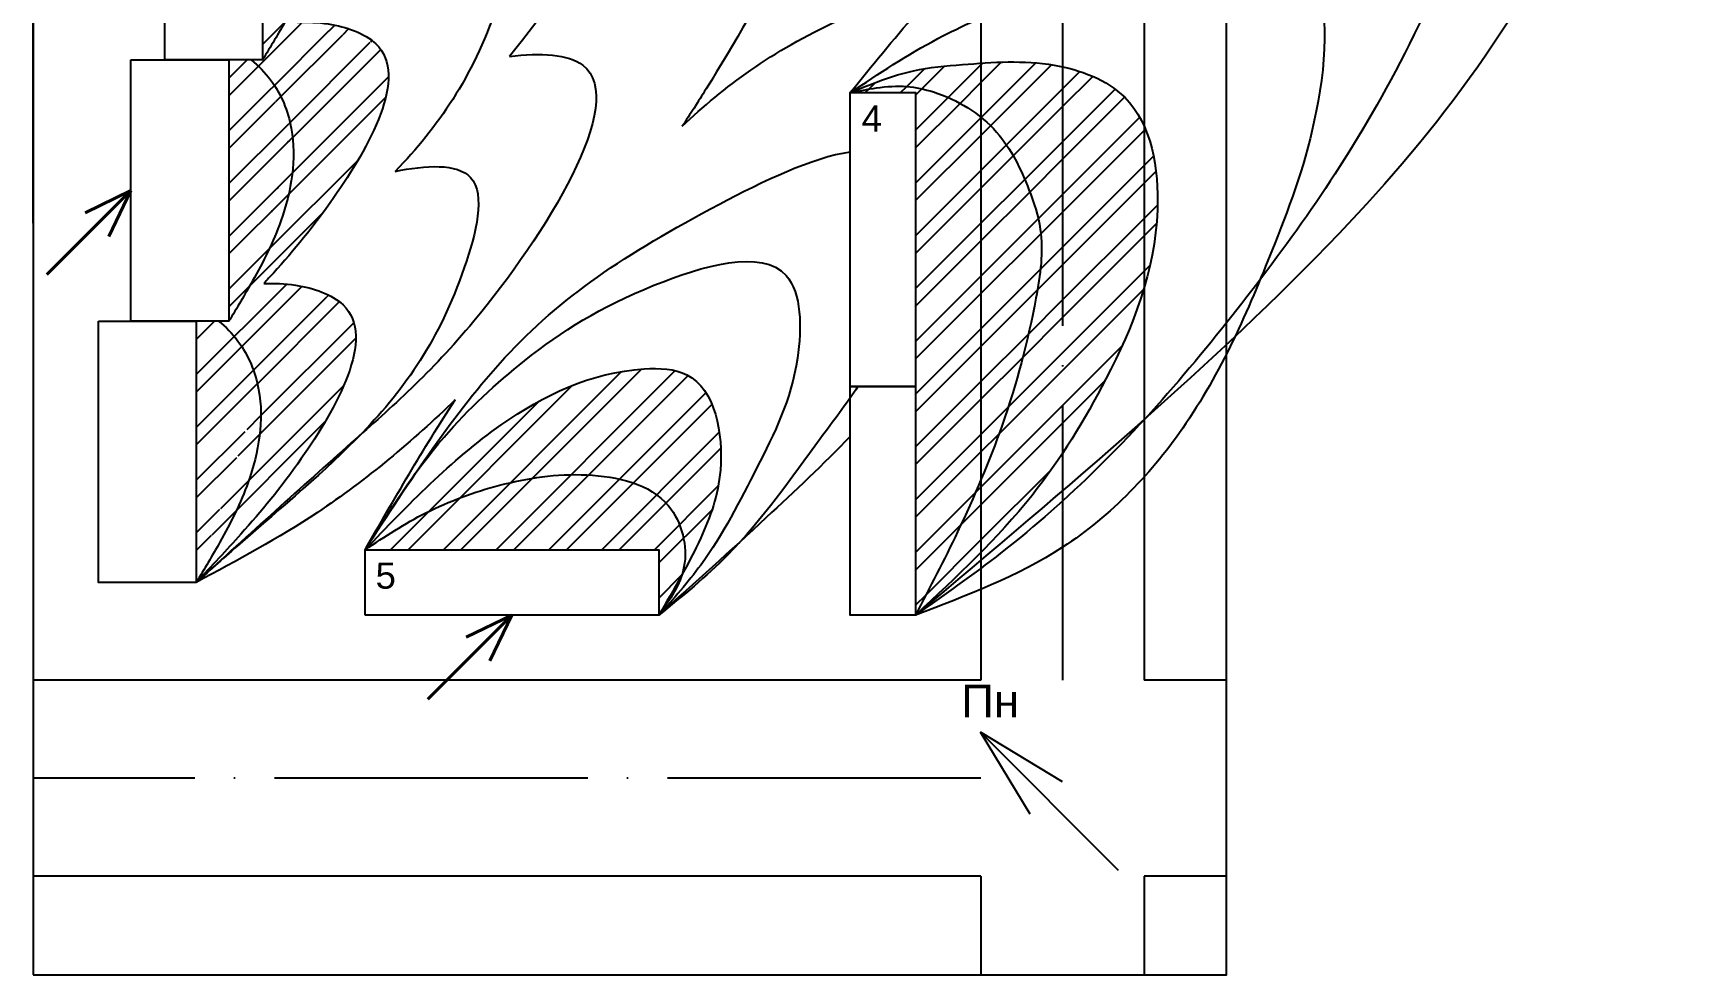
# Model space of a CAD drawing. Header units: millimetres. Extents: x 64469 to 69712, y 78667 to 80072.
# Drawn here: x 68272.1 to 68398.6, y 79493.1 to 79565.3 of the extents above; entities that cross this region are included whole.
import ezdxf

# ---------------------------------------------------------------- set-up
doc = ezdxf.new("R2010")
doc.units = ezdxf.units.MM
doc.linetypes.add('ACAD_ISO04W100', pattern=[30, 24, -3, 0, -3])
for name, color, linetype in [('А40', 206, 'Continuous'), ('А50', 132, 'Continuous'), ('А60', 80, 'Continuous'), ('А70', 10, 'Continuous'), ('ВДМ', 7, 'Continuous')]:
    doc.layers.add(name, color=color, linetype=linetype)
doc.styles.get("Standard").update_dxf_attribs({"font": 'arial.ttf'})
pattern_1 = [(45, (0, 0), (-2.02055762724056, 2.02055762724056), []), (45, (1.347039, 0), (-2.02055762724056, 2.02055762724056), [])]

msp = doc.modelspace()

# ---------------------------------------------------------------- hatches: boundary and pattern name
h = msp.add_hatch()
h.set_pattern_fill('ANSI32', color=256, scale=0.3)
h.set_pattern_definition(pattern_1)
edge = h.paths.add_edge_path()
edge.add_spline(control_points=[(68294.44786803993, 79577.96504853874), (68294.20116040399, 79579.28857694782), (68293.22148569576, 79581.6928315019), (68289.98271743991, 79584.5326818487), (68285.77632709382, 79584.54044185694), (68283.24287044021, 79583.59192358986), (68282.17489726693, 79583.19207776572)], knot_values=[0, 0, 0, 4.247269203005999e-12, 4.024100572066834, 7.546828205386801, 12.25853412894911, 15.69219653067321, 15.69219653067321, 15.69219653067321, 15.69219653067321], degree=3, periodic=0)
edge.add_line((68282.17489726693, 79583.19207776572), (68289.67489726693, 79583.19207776572))
edge.add_line((68289.67489726693, 79583.19207776572), (68289.67489726693, 79573.19207776572))
edge.add_line((68289.67489726693, 79573.19207776572), (68294.44786803992, 79577.96504853871))
edge = h.paths.add_edge_path()
edge.add_spline(control_points=[(68289.67489726693, 79563.19207776572), (68290.28704613993, 79564.2132481944), (68291.77171985069, 79566.689941294), (68294.14960328628, 79571.37321298606), (68294.88542476245, 79575.61765969275), (68294.44786803993, 79577.96504853874)], knot_values=[15.69219653066896, 15.69219653066896, 15.69219653066896, 15.69219653066896, 19.26145361568577, 24.34888511539723, 31.48596561413382, 31.48596561413382, 31.48596561413382, 31.48596561413807], degree=3, periodic=0)
edge.add_line((68294.44786803993, 79577.96504853872), (68289.67489726693, 79573.19207776572))
edge.add_line((68289.67489726693, 79573.19207776572), (68289.67489726693, 79563.19207776575))
edge = h.paths.add_edge_path()
edge.add_spline(control_points=[(68300.91906057564, 79584.43624107444), (68300.08246328248, 79585.24352087642), (68296.80606401412, 79586.37882271654), (68291.72209899733, 79585.76213853472), (68286.4813066514, 79585.18057970064), (68283.30772824507, 79583.7151670475), (68282.174897267, 79583.19207776575)], knot_values=[0, 5.584865903074387e-12, 5.584865903074387e-12, 5.584865903074387e-12, 3.940772413645055, 8.994182156201987, 15.71407387750461, 19.4443255518003, 19.4443255518003, 19.4443255518003, 19.4443255518003], degree=3, periodic=0)
edge.add_spline(control_points=[(68282.17489726693, 79583.19207776572), (68283.24287044021, 79583.59192358986), (68285.77632709382, 79584.54044185694), (68289.98271743991, 79584.5326818487), (68293.22148569576, 79581.6928315019), (68294.20116040399, 79579.28857694782), (68294.44786803993, 79577.96504853874)], knot_values=[0, 0, 0, 0, 3.433662401724098, 8.145368325286409, 11.66809595860638, 15.69219653066896, 15.69219653067321, 15.69219653067321, 15.69219653067321], degree=3, periodic=0)
edge.add_line((68294.44786803992, 79577.96504853871), (68300.91906057564, 79584.43624107444))
h = msp.add_hatch()
h.set_pattern_fill('ANSI32', color=256, scale=0.3)
h.set_pattern_definition(pattern_1)
edge = h.paths.add_edge_path()
edge.add_spline(control_points=[(68298.33910754089, 79564.43624107444), (68297.50251024772, 79565.24352087642), (68295.22284980961, 79566.03344373936), (68293.12062491418, 79566.10287578314), (68292.35234778996, 79566.07545978266)], knot_values=[13.18633330017682, 13.18633330017682, 13.18633330017682, 13.18633330017687, 17.12710571382193, 19.44432555180035, 19.44432555180035, 19.44432555180035, 19.44432555180035], degree=3, periodic=0)
edge.add_spline(control_points=[(68292.35234778996, 79566.07545978266), (68292.59797109764, 79566.34431856076), (68294.46657984167, 79568.40431727286), (68298.44793256177, 79573.14899518617), (68303.50751632256, 79581.93849447655), (68300.91906057564, 79584.43624107444)], knot_values=[19.44432555179472, 19.44432555179472, 19.44432555179472, 19.44432555179472, 20.55154553025349, 27.97253352841181, 40.165395117553, 40.16539511755859, 40.16539511755859, 40.16539511755859], degree=3, periodic=0)
edge.add_line((68300.91906057564, 79584.43624107444), (68294.44786803993, 79577.96504853872))
edge.add_spline(control_points=[(68294.44786803993, 79577.96504853874), (68294.88542476245, 79575.61765969275), (68294.14960328628, 79571.37321298606), (68291.77171985069, 79566.689941294), (68290.28704613993, 79564.2132481944), (68289.67489726693, 79563.19207776572)], knot_values=[15.69219653066896, 15.69219653067321, 15.69219653067321, 15.69219653067321, 22.8292770294098, 27.91670852912126, 31.48596561413807, 31.48596561413807, 31.48596561413807, 31.48596561413807], degree=3, periodic=0)
edge.add_line((68289.67489726692, 79563.19207776572), (68288.79028936345, 79563.19207776572))
edge.add_spline(control_points=[(68288.79028936345, 79563.19207776572), (68289.35803507386, 79562.76418020358), (68290.82477462247, 79561.2431308853), (68291.62120736924, 79559.28857694782), (68291.86791500518, 79557.96504853875)], knot_values=[9.556954836206401, 9.556954836206401, 9.556954836206401, 9.556954836206401, 11.66809595860638, 15.69219653066896, 15.69219653067286, 15.69219653067286, 15.69219653067286], degree=3, periodic=0)
edge.add_line((68291.86791500518, 79557.96504853872), (68298.3391075409, 79564.43624107445))
h = msp.add_hatch()
h.set_pattern_fill('ANSI32', color=256, scale=0.3)
h.set_pattern_definition(pattern_1)
edge = h.paths.add_edge_path()
edge.add_spline(control_points=[(68289.36791500518, 79537.96504853872), (68289.12120736924, 79539.2885769478), (68288.32477462247, 79541.24313088528), (68286.85803507388, 79542.76418020355), (68286.29028936346, 79543.1920777657)], knot_values=[9.556954836206401, 9.556954836206774, 9.556954836206774, 9.556954836206774, 13.58105540826899, 15.69219653066896, 15.69219653066896, 15.69219653066896, 15.69219653066896], degree=3, periodic=0)
edge.add_line((68286.29028936345, 79543.19207776572), (68284.59494423217, 79543.19207776572))
edge.add_line((68284.59494423217, 79543.19207776572), (68284.59494423217, 79533.19207776572))
edge.add_line((68284.59494423217, 79533.19207776572), (68289.36791500518, 79537.96504853872))
edge = h.paths.add_edge_path()
edge.add_spline(control_points=[(68284.59494423217, 79523.19207776572), (68285.20709310517, 79524.2132481944), (68286.69176681593, 79526.689941294), (68289.06965025152, 79531.37321298606), (68289.80547172768, 79535.61765969277), (68289.36791500518, 79537.96504853872)], knot_values=[15.69219653066859, 15.69219653066859, 15.69219653066859, 15.69219653066859, 19.2614536156854, 24.34888511539686, 31.4859656141377, 31.48596561413807, 31.48596561413807, 31.48596561413807], degree=3, periodic=0)
edge.add_line((68289.36791500518, 79537.96504853872), (68284.59494423217, 79533.19207776572))
edge.add_line((68284.59494423217, 79533.19207776572), (68284.59494423217, 79523.19207776575))
edge = h.paths.add_edge_path()
edge.add_spline(control_points=[(68284.59494423217, 79523.19207776572), (68285.75627817199, 79524.43289224964), (68288.63537470106, 79527.5090312923), (68293.36797952701, 79533.14899518617), (68298.4275632878, 79541.93849447656), (68295.83910754089, 79544.43624107445)], knot_values=[19.44432555179965, 19.44432555179965, 19.44432555179965, 19.44432555179965, 24.4614596326212, 31.88244763077951, 44.07530921992071, 44.07530921992137, 44.07530921992137, 44.07530921992137], degree=3, periodic=0)
edge.add_line((68295.83910754089, 79544.43624107444), (68289.36791500518, 79537.96504853872))
edge.add_spline(control_points=[(68289.36791500518, 79537.96504853872), (68289.80547172768, 79535.61765969277), (68289.06965025152, 79531.37321298606), (68286.69176681593, 79526.689941294), (68285.20709310517, 79524.2132481944), (68284.59494423217, 79523.19207776572)], knot_values=[15.69219653066859, 15.69219653066859, 15.69219653066859, 15.69219653066896, 22.8292770294098, 27.91670852912126, 31.48596561413807, 31.48596561413807, 31.48596561413807, 31.48596561413807], degree=3, periodic=0)
edge = h.paths.add_edge_path()
edge.add_spline(control_points=[(68295.83910754089, 79544.43624107445), (68295.00251024772, 79545.24352087642), (68292.69249598173, 79546.04396161398), (68290.56467384787, 79546.10459703102), (68289.76950636262, 79546.07229824143)], knot_values=[13.10300772391187, 13.10300772391252, 13.10300772391252, 13.10300772391252, 17.04378013755692, 19.4443255518003, 19.4443255518003, 19.4443255518003, 19.4443255518003], degree=3, periodic=0)
edge.add_spline(control_points=[(68289.76950636263, 79546.07229824144), (68290.01611618529, 79546.34222192358), (68291.88579293978, 79548.40332353248), (68295.86797952701, 79553.14899518617), (68300.9275632878, 79561.93849447655), (68298.33910754089, 79564.43624107444)], knot_values=[19.4443255518003, 19.4443255518003, 19.4443255518003, 19.4443255518003, 20.55588541675591, 27.97687341491423, 40.16973500405538, 40.16973500405538, 40.16973500405538, 40.16973500405543], degree=3, periodic=0)
edge.add_line((68298.33910754089, 79564.43624107444), (68291.86791500518, 79557.96504853872))
edge.add_spline(control_points=[(68291.86791500518, 79557.96504853875), (68292.30547172768, 79555.61765969275), (68291.56965025152, 79551.37321298606), (68289.19176681593, 79546.689941294), (68287.70709310517, 79544.2132481944), (68287.09494423217, 79543.19207776572)], knot_values=[15.69219653066896, 15.69219653067286, 15.69219653067286, 15.69219653067286, 22.8292770294098, 27.91670852912126, 31.48596561413807, 31.48596561413807, 31.48596561413807, 31.48596561413807], degree=3, periodic=0)
edge.add_line((68287.09494423216, 79543.19207776572), (68286.29028936345, 79543.19207776572))
edge.add_spline(control_points=[(68286.29028936346, 79543.1920777657), (68286.85803507388, 79542.76418020355), (68288.32477462247, 79541.24313088528), (68289.12120736924, 79539.2885769478), (68289.36791500518, 79537.96504853872)], knot_values=[9.556954836206401, 9.556954836206401, 9.556954836206401, 9.556954836206401, 11.66809595860638, 15.69219653066859, 15.69219653066859, 15.69219653066859, 15.69219653066896], degree=3, periodic=0)
edge.add_line((68289.36791500518, 79537.96504853872), (68295.8391075409, 79544.43624107445))
h = msp.add_hatch()
h.set_pattern_fill('ANSI32', color=256, scale=0.3)
h.set_pattern_definition(pattern_1)
edge = h.paths.add_edge_path()
edge.add_spline(control_points=[(68291.86791500518, 79557.96504853875), (68291.62120736924, 79559.28857694782), (68290.82477462247, 79561.2431308853), (68289.35803507386, 79562.76418020358), (68288.79028936345, 79563.19207776572)], knot_values=[9.556954836206403, 9.556954836206403, 9.556954836206403, 9.556954836210306, 13.58105540827289, 15.69219653067287, 15.69219653067287, 15.69219653067287, 15.69219653067287], degree=3, periodic=0)
edge.add_line((68288.79028936345, 79563.19207776572), (68287.09494423217, 79563.19207776572))
edge.add_line((68287.09494423217, 79563.19207776572), (68287.09494423217, 79553.19207776572))
edge.add_line((68287.09494423217, 79553.19207776572), (68291.86791500518, 79557.96504853872))
edge = h.paths.add_edge_path()
edge.add_spline(control_points=[(68287.09494423217, 79543.19207776572), (68287.70709310517, 79544.2132481944), (68289.19176681593, 79546.689941294), (68291.56965025152, 79551.37321298606), (68292.30547172768, 79555.61765969275), (68291.86791500518, 79557.96504853875)], knot_values=[15.69219653066896, 15.69219653066896, 15.69219653066896, 15.69219653066896, 19.26145361568577, 24.34888511539723, 31.48596561413417, 31.48596561413417, 31.48596561413417, 31.48596561413807], degree=3, periodic=0)
edge.add_line((68291.86791500518, 79557.96504853872), (68287.09494423217, 79553.19207776572))
edge.add_line((68287.09494423217, 79553.19207776572), (68287.09494423217, 79543.19207776575))
h = msp.add_hatch()
h.set_pattern_fill('ANSI32', color=256, scale=0.3)
h.set_pattern_definition(pattern_1)
edge = h.paths.add_edge_path()
edge.add_spline(control_points=[(68350.92489726693, 79562.6722085371), (68350.71260489844, 79562.71837729376), (68348.6070566106, 79563.12645878234), (68346.53895813554, 79563.07187595425), (68344.67489726692, 79562.94387730505)], knot_values=[10.31448300351192, 10.31448300351192, 10.31448300351192, 10.31448300351192, 10.94501424054767, 16.55478335277004, 16.55478335277004, 16.55478335277004, 16.55478335277004], degree=3, periodic=0)
edge.add_line((68344.67489726693, 79562.94387730505), (68344.67489726693, 79558.81197164442))
edge.add_spline(control_points=[(68344.67489726693, 79558.81197164442), (68345.1073678189, 79558.46469347137), (68346.74393108656, 79556.91559806159), (68348.19004472252, 79553.8837392581), (68349.63284443173, 79549.57770054002), (68348.7246628224, 79543.30870810694), (68347.01722764083, 79536.9554215436), (68345.25706739728, 79532.42787180675), (68344.67489726694, 79531.04257585731)], knot_values=[10.52165590617872, 10.52165590617872, 10.52165590617872, 10.52165590617872, 12.16988425490615, 17.23113128174548, 20.37468692768878, 25.65953260117423, 35.72366608063393, 40.22637380155445, 40.22637380155445, 40.22637380155445, 40.22637380155445], degree=3, periodic=0)
edge.add_line((68344.67489726693, 79531.04257585731), (68344.67489726693, 79525.48362301198))
edge.add_spline(control_points=[(68344.67489726693, 79525.48362301198), (68346.05022660216, 79526.8803769011), (68348.26487854893, 79529.30367578915), (68350.18928851154, 79531.97327538182), (68350.92489726693, 79533.08243294094)], knot_values=[50.93445910349149, 50.93445910349149, 50.93445910349149, 50.93445910349149, 56.81251507442592, 60.79897821790419, 60.79897821790419, 60.79897821790419, 60.79897821790419], degree=3, periodic=0)
edge.add_line((68350.92489726693, 79533.08243294094), (68350.92489726693, 79562.6722085371))
edge = h.paths.add_edge_path()
edge.add_spline(control_points=[(68344.6748972669, 79558.8119716444), (68344.58690758653, 79558.88262823665), (68344.49765793307, 79558.95190770569), (68344.4072232488, 79559.01979185334)], knot_values=[10.18631033195949, 10.18631033195949, 10.18631033195949, 10.18631033195949, 10.52165590617872, 10.52165590617872, 10.52165590617872, 10.52165590617872], degree=3, periodic=0)
edge.add_spline(control_points=[(68344.4072232488, 79559.01979185334), (68344.18974978992, 79559.18303674675), (68343.96542346709, 79559.33821269582), (68343.7352864553, 79559.48506662996)], knot_values=[9.379885645059478, 9.379885645059478, 9.379885645059478, 9.379885645059478, 10.18631033195949, 10.18631033195949, 10.18631033195949, 10.18631033195949], degree=3, periodic=0)
edge.add_spline(control_points=[(68343.7352864553, 79559.48506662996), (68343.54675763517, 79559.60536974296), (68343.35432930368, 79559.72008801192), (68343.1585744079, 79559.82908230853)], knot_values=[8.719260508922035, 8.719260508922035, 8.719260508922035, 8.719260508922035, 9.379885645059478, 9.379885645059478, 9.379885645059478, 9.379885645059478], degree=3, periodic=0)
edge.add_spline(control_points=[(68343.1585744079, 79559.82908230853), (68342.92012057247, 79559.96185093209), (68342.67673069009, 79560.08612616916), (68342.42944035478, 79560.20165654723)], knot_values=[7.914536842224006, 7.914536842224006, 7.914536842224006, 7.914536842224006, 8.719260508922037, 8.719260508922037, 8.719260508922037, 8.719260508922037], degree=3, periodic=0)
edge.add_spline(control_points=[(68342.42944035478, 79560.20165654723), (68342.22600584656, 79560.29669813311), (68342.01993166612, 79560.38582154443), (68341.81179437009, 79560.46888677636)], knot_values=[7.252527293038994, 7.252527293038994, 7.252527293038994, 7.252527293038994, 7.914536842224005, 7.914536842224005, 7.914536842224005, 7.914536842224005], degree=3, periodic=0)
edge.add_spline(control_points=[(68341.81179437009, 79560.46888677636), (68341.55837562119, 79560.57002332207), (68341.09180849591, 79560.73766705675), (68340.61856398165, 79560.8747544143), (68340.4042563228, 79560.9291076513)], knot_values=[5.78624205252376, 5.78624205252376, 5.78624205252376, 5.78624205252376, 6.592275545466711, 7.252527293038994, 7.252527293038994, 7.252527293038994, 7.252527293038994], degree=3, periodic=0)
edge.add_spline(control_points=[(68340.4042563228, 79560.9291076513), (68340.18521467273, 79560.98466153484), (68339.96490795322, 79561.03251030945), (68339.74348877564, 79561.07139398622)], knot_values=[5.111405543975253, 5.111405543975253, 5.111405543975253, 5.111405543975253, 5.786242052523759, 5.786242052523759, 5.786242052523759, 5.786242052523759], degree=3, periodic=0)
edge.add_spline(control_points=[(68339.74348877564, 79561.07139398622), (68339.55058517092, 79561.1052700104), (68339.35683719414, 79561.13234139302), (68339.1623457618, 79561.15177494788)], knot_values=[4.52347817232922, 4.52347817232922, 4.52347817232922, 4.52347817232922, 5.111405543975254, 5.111405543975254, 5.111405543975254, 5.111405543975254], degree=3, periodic=0)
edge.add_spline(control_points=[(68339.1623457618, 79561.15177494788), (68339.11112645375, 79561.15689277348), (68338.95117457722, 79561.17120651684), (68338.79073880723, 79561.18021661812), (68338.6815709674, 79561.18410221054)], knot_values=[4.040446539760989, 4.040446539760989, 4.040446539760989, 4.040446539760989, 4.195277180864388, 4.523478172329219, 4.523478172329219, 4.523478172329219, 4.523478172329219], degree=3, periodic=0)
edge.add_spline(control_points=[(68338.6815709674, 79561.18410221054), (68338.49039241977, 79561.19090679617), (68338.29872917349, 79561.19085268423), (68338.1069322151, 79561.18507899839)], knot_values=[3.465689459577623, 3.465689459577623, 3.465689459577623, 3.465689459577623, 4.04044653976099, 4.04044653976099, 4.04044653976099, 4.04044653976099], degree=3, periodic=0)
edge.add_spline(control_points=[(68338.1069322151, 79561.18507899839), (68337.62996908001, 79561.17072092238), (68336.96313304591, 79561.10131537916), (68336.30520067023, 79560.99713502232), (68336.11919569982, 79560.96558151541)], knot_values=[1.470843373868488, 1.470843373868488, 1.470843373868488, 1.470843373868488, 2.900156649571066, 3.465689459577623, 3.465689459577623, 3.465689459577623, 3.465689459577623], degree=3, periodic=0)
edge.add_spline(control_points=[(68336.11919569982, 79560.96558151541), (68335.63543211724, 79560.88351683988), (68335.15516469209, 79560.7877973028), (68334.67489726693, 79560.69207776572)], knot_values=[0, 0, 0, 0, 1.470843373868488, 1.470843373868488, 1.470843373868488, 1.470843373868488], degree=3, periodic=0)
edge.add_line((68334.67489726693, 79560.69207776572), (68339.67489726693, 79560.69207776572))
edge.add_line((68339.67489726693, 79560.69207776572), (68339.67489726693, 79538.19207776572))
edge.add_line((68339.67489726693, 79538.19207776572), (68339.67489726693, 79520.69207776572))
edge.add_spline(control_points=[(68339.67489726693, 79520.69207776572), (68340.6124072189, 79522.50014201723), (68341.54991717087, 79524.30820626876), (68342.44312994418, 79526.14077916036)], knot_values=[45.60547998152436, 45.60547998152436, 45.60547998152436, 45.60547998152436, 51.71773604357396, 51.71773604357396, 51.71773604357396, 51.71773604357396], degree=3, periodic=0)
edge.add_spline(control_points=[(68342.44312994418, 79526.14077916036), (68342.59195993625, 79526.4461283639), (68343.3715384499, 79528.0624825821), (68344.11109265494, 79529.70098135676), (68344.67489726692, 79531.04257585731)], knot_values=[40.22637380155445, 40.22637380155445, 40.22637380155445, 40.22637380155445, 41.24481761295306, 45.60547998152436, 45.60547998152436, 45.60547998152436, 45.60547998152436], degree=3, periodic=0)
edge.add_line((68344.67489726693, 79531.04257585734), (68344.67489726693, 79558.81197164438))
h = msp.add_hatch()
h.set_pattern_fill('ANSI32', color=256, scale=0.3)
h.set_pattern_definition(pattern_1)
edge = h.paths.add_edge_path()
edge.add_spline(control_points=[(68344.67489726692, 79562.94387730505), (68344.20149225713, 79562.9113702111), (68342.47251004906, 79562.77414600983), (68339.01919874895, 79562.49508820791), (68336.26151845176, 79561.35057132927), (68334.67489726705, 79560.69207776575)], knot_values=[0, 0, 0, 0, 1.424681375067593, 5.199768434920403, 10.31448300351192, 10.31448300351192, 10.31448300351192, 10.31448300351192], degree=3, periodic=0)
edge.add_spline(control_points=[(68334.67489726693, 79560.69207776572), (68335.33982540533, 79560.82460104393), (68336.76629890925, 79561.1089038642), (68338.93425314625, 79561.28232592637), (68341.71024106265, 79560.65996746838), (68343.6056354703, 79559.67059954764), (68344.67489726693, 79558.81197164442)], knot_values=[0, 0, 0, 0, 2.036376183875045, 4.368647531225821, 6.446493800096043, 10.52165590617872, 10.52165590617872, 10.52165590617872, 10.52165590617872], degree=3, periodic=0)
edge.add_line((68344.67489726693, 79558.8119716444), (68344.67489726693, 79562.94387730504))
edge = h.paths.add_edge_path()
edge.add_spline(control_points=[(68357.17489726694, 79545.75622242785), (68357.73937832289, 79547.65360771003), (68358.49606533801, 79551.70562856921), (68358.02623095411, 79556.23058171112), (68357.17489726693, 79558.1304166712)], knot_values=[24.58639361653142, 24.58639361653142, 24.58639361653142, 24.58639361653142, 30.51990160401574, 36.76603172385178, 36.76603172385178, 36.76603172385178, 36.76603172385178], degree=3, periodic=0)
edge.add_line((68357.17489726693, 79558.1304166712), (68357.17489726693, 79545.75622242781))
h = msp.add_hatch()
h.set_pattern_fill('ANSI32', color=256, scale=0.3)
h.set_pattern_definition(pattern_1)
edge = h.paths.add_edge_path()
edge.add_spline(control_points=[(68357.17489726693, 79558.1304166712), (68356.80255373628, 79558.96133792726), (68355.36458924749, 79561.16764372637), (68352.70926738915, 79562.28414866218), (68350.92489726693, 79562.6722085371)], knot_values=[16.55478335277004, 16.55478335277004, 16.55478335277004, 16.55478335277004, 19.28662185119145, 24.58639361653142, 24.58639361653142, 24.58639361653142, 24.58639361653142], degree=3, periodic=0)
edge.add_line((68350.92489726693, 79562.6722085371), (68350.92489726693, 79533.08243294092))
edge.add_spline(control_points=[(68350.92489726693, 79533.08243294094), (68352.13678678006, 79534.90973095018), (68354.50481006342, 79539.02933178753), (68356.45179265432, 79543.32565715909), (68357.17489726694, 79545.75622242785)], knot_values=[36.76603172385178, 36.76603172385178, 36.76603172385178, 36.76603172385178, 43.33358933197476, 50.93445910349149, 50.93445910349149, 50.93445910349149, 50.93445910349149], degree=3, periodic=0)
edge.add_line((68357.17489726693, 79545.75622242781), (68357.17489726693, 79558.13041667122))
h = msp.add_hatch()
h.set_pattern_fill('ANSI32', color=256, scale=0.3)
h.set_pattern_definition(pattern_1)
edge = h.paths.add_edge_path()
edge.add_spline(control_points=[(68344.67489726694, 79531.04257585731), (68344.11109265496, 79529.70098135674), (68342.5311860713, 79526.20066321417), (68340.76861814968, 79522.80140751215), (68339.67489726693, 79520.69207776572)], knot_values=[40.22637380155445, 40.22637380155445, 40.22637380155445, 40.22637380155445, 44.58703617012576, 51.71773604357396, 51.71773604357396, 51.71773604357396, 51.71773604357396], degree=3, periodic=0)
edge.add_spline(control_points=[(68339.67489726692, 79520.6920777657), (68341.36716439351, 79522.26753484449), (68343.05943152012, 79523.84299192327), (68344.67489726693, 79525.48362301198)], knot_values=[60.79897821790419, 60.79897821790419, 60.79897821790419, 60.79897821790419, 67.70335947097385, 67.70335947097385, 67.70335947097385, 67.70335947097385], degree=3, periodic=0)
edge.add_line((68344.67489726693, 79525.48362301198), (68344.67489726693, 79531.04257585728))
edge = h.paths.add_edge_path()
edge.add_spline(control_points=[(68344.67489726694, 79531.04257585731), (68345.25706739728, 79532.42787180675), (68347.01722764083, 79536.9554215436), (68348.7246628224, 79543.30870810694), (68349.63284443173, 79549.57770054002), (68348.19004472252, 79553.8837392581), (68346.74393108656, 79556.91559806159), (68345.1073678189, 79558.46469347137), (68344.67489726693, 79558.81197164442)], knot_values=[10.52165590617872, 10.52165590617872, 10.52165590617872, 10.52165590617872, 15.02436362709923, 25.08849710655894, 30.37334278004438, 33.51689842598768, 38.57814545282702, 40.22637380155445, 40.22637380155445, 40.22637380155445, 40.22637380155445], degree=3, periodic=0)
edge.add_line((68344.67489726693, 79558.81197164442), (68344.67489726693, 79531.04257585731))
h = msp.add_hatch()
h.set_pattern_fill('ANSI32', color=256, scale=0.3)
h.set_pattern_definition(pattern_1)
edge = h.paths.add_edge_path()
edge.add_spline(control_points=[(68321.78700023121, 79523.77998655525), (68322.30003374208, 79524.71367071728), (68323.61157155376, 79527.2442043481), (68325.41237533602, 79532.1929413896), (68324.042602493, 79539.4423651654), (68315.79261262636, 79539.78383444581), (68306.80253435943, 79535.37834250942), (68300.79693279482, 79529.11256896859), (68297.5184696991, 79525.69207776572)], knot_values=[0, 0, 0, 0, 3.190677302174372, 8.597266340362836, 16.32571664313431, 19.62535830526493, 31.38898095686443, 45.53076479915848, 45.53076479915848, 45.53076479915848, 45.53076479915848], degree=3, periodic=0)
edge.add_spline(control_points=[(68297.5184696991, 79525.69207776572), (68299.03636182222, 79526.69160820422), (68302.23067346787, 79528.79505921449), (68308.02097825852, 79530.89184363336), (68314.30826598954, 79531.85825890845), (68321.13570196484, 79530.38424683877), (68322.30230924189, 79525.71952817457), (68321.84852009593, 79523.97256776341), (68321.7870002312, 79523.77998655525)], knot_values=[0, 0, 0, 0, 5.44400598945311, 11.45657946728518, 18.19512808397474, 24.88067533409052, 29.71577951515543, 30.32793366857083, 30.32793366857083, 30.32793366857083, 30.32793366857083], degree=3, periodic=0)
edge = h.paths.add_edge_path()
edge.add_spline(control_points=[(68321.7870002312, 79523.77998655525), (68321.84852009593, 79523.97256776341), (68322.30230924189, 79525.71952817457), (68321.13570196484, 79530.38424683877), (68314.30826598954, 79531.85825890845), (68308.02097825852, 79530.89184363336), (68302.23067346787, 79528.79505921449), (68299.03636182222, 79526.69160820422), (68297.5184696991, 79525.69207776572)], knot_values=[0, 0, 0, 0, 0.6121541534153998, 5.447258334480313, 12.1328055845961, 18.87135420128565, 24.88392767911772, 30.32793366857083, 30.32793366857083, 30.32793366857083, 30.32793366857083], degree=3, periodic=0)
edge.add_line((68297.5184696991, 79525.69207776572), (68320.0184696991, 79525.69207776572))
edge.add_line((68320.0184696991, 79525.69207776572), (68320.0184696991, 79520.69207776566))
edge.add_spline(control_points=[(68320.0184696992, 79520.69207776581), (68320.61872121305, 79521.71914751935), (68321.21897272691, 79522.74621727288), (68321.78700023121, 79523.77998655525)], knot_values=[45.53076479915848, 45.53076479915848, 45.53076479915848, 45.53076479915848, 49.06346281325139, 49.06346281325139, 49.06346281325139, 49.06346281325139], degree=3, periodic=0)

# ---------------------------------------------------------------- linework, layer by layer
for points in [[(68272.09494423217, 79596.92570289575), (68272.09494423217, 79493.1296047689)], [(68272.09494423217, 79493.1296047689), (68363.48997396047, 79493.1296047689), (68363.48997396047, 79596.92570289575)], [(68344.67489726693, 79596.92570289575), (68344.67489726693, 79515.69207776572)], [(68357.17489726693, 79596.92570289575), (68357.17489726693, 79515.69207776572)], [(68272.09494423217, 79550.69207776572), (68272.09494423217, 79570.69207776572)], [(68344.67489726693, 79515.69207776572), (68272.09494423217, 79515.69207776572)], [(68363.48997396047, 79515.69207776572), (68357.17489726693, 79515.69207776572)], [(68344.615011356, 79511.74109384985), (68355.18980643667, 79501.16629876918)], [(68344.615011356, 79511.74109384985), (68348.41735677153, 79505.46761094042)], [(68344.615011356, 79511.74109384985), (68350.88849426543, 79507.93874843433)], [(68344.67489726693, 79500.69207776572), (68272.09494423217, 79500.69207776572)], [(68344.67489726693, 79500.69207776572), (68344.67489726693, 79493.1296047689)], [(68357.17489726693, 79500.69207776572), (68357.17489726693, 79493.1296047689)], [(68363.48997396047, 79500.69207776572), (68357.17489726693, 79500.69207776572)]]:
    msp.add_lwpolyline(points)
at = {"linetype": 'ACAD_ISO04W100'}
for points in [[(68350.92489726693, 79596.92570289575), (68350.92489726693, 79515.69207776572)], [(68344.67489726693, 79508.19207776572), (68272.09494423217, 79508.19207776572)]]:
    msp.add_lwpolyline(points, dxfattribs=at)
at = {"color": 5}
for points in [[(68289.67489726693, 79583.19207776572), (68289.67489726693, 79563.19207776572), (68282.17489726693, 79563.19207776572), (68282.17489726693, 79583.19207776572)], [(68279.59494423217, 79563.19207776572), (68287.09494423217, 79563.19207776572)], [(68287.09494423217, 79563.19207776572), (68287.09494423217, 79543.19207776572), (68279.59494423217, 79543.19207776572), (68279.59494423217, 79563.19207776572)], [(68334.67489726693, 79560.69207776572), (68339.67489726693, 79560.69207776572), (68339.67489726693, 79538.19207776572), (68334.67489726693, 79538.19207776572), (68334.67489726693, 79560.69207776572)], [(68277.09494423217, 79543.19207776572), (68284.59494423217, 79543.19207776572)], [(68284.59494423217, 79543.19207776572), (68284.59494423217, 79523.19207776572), (68277.09494423217, 79523.19207776572), (68277.09494423217, 79543.19207776572)], [(68334.67489726693, 79538.19207776572), (68339.67489726693, 79538.19207776572), (68339.67489726693, 79520.69207776572), (68334.67489726693, 79520.69207776572), (68334.67489726693, 79538.19207776572)]]:
    msp.add_lwpolyline(points, dxfattribs=at)
at = {"lineweight": 40}
for points in [[(68279.59494423217, 79553.19207776572), (68273.1580380171, 79546.75517155067)], [(68279.59494423217, 79553.19207776572), (68276.07507173711, 79551.49515487332)], [(68279.59494423217, 79553.19207776572), (68277.89802133977, 79549.67220527066)], [(68308.7684696991, 79520.69207776572), (68302.33156348404, 79514.25517155067)], [(68308.7684696991, 79520.69207776572), (68305.24859720404, 79518.99515487332)], [(68308.7684696991, 79520.69207776572), (68307.0715468067, 79517.17220527066)]]:
    msp.add_lwpolyline(points, dxfattribs=at)
at = {"color": 5}
msp.add_lwpolyline([(68297.5184696991, 79520.69207776572), (68297.5184696991, 79525.69207776572), (68320.0184696991, 79525.69207776572), (68320.0184696991, 79520.69207776572)], close=True, dxfattribs=at)
for points, knots in [([(68292.35234778996, 79566.07545978266), (68293.12062491418, 79566.10287578314), (68295.22284980961, 79566.03344373936), (68301.94412395939, 79563.70446174264), (68295.86797952701, 79553.14899518617), (68291.88579293978, 79548.40332353248), (68290.01611618529, 79546.34222192358), (68289.76950636263, 79546.07229824144)], [13.18633330017683, 13.18633330017683, 13.18633330017683, 13.18633330017683, 15.50355313815525, 19.4443255518003, 31.6371871409415, 39.05817513909982, 40.16973500405543, 40.16973500405543, 40.16973500405543, 40.16973500405543]), ([(68289.76950636262, 79546.07229824143), (68290.56467384787, 79546.10459703102), (68292.69249598173, 79546.04396161398), (68299.44412395939, 79543.70446174264), (68293.36797952701, 79533.14899518617), (68288.63537470106, 79527.5090312923), (68285.75627817199, 79524.43289224964), (68284.59494423217, 79523.19207776572)], [13.10300772391187, 13.10300772391187, 13.10300772391187, 13.10300772391187, 15.50355313815525, 19.4443255518003, 31.6371871409415, 39.05817513909982, 44.07530921992137, 44.07530921992137, 44.07530921992137, 44.07530921992137])]:
    msp.add_open_spline(points, degree=3, knots=knots)
for points in [[(68334.67489726705, 79560.69207776575), (68339.50713729038, 79562.36831207965), (68343.25315249809, 79562.83591487377), (68350.28749042375, 79562.79612033062), (68355.68350823697, 79560.33614361132), (68358.18555156232, 79551.7138643472), (68354.24164200228, 79538.76685856572), (68348.58649745924, 79529.85581517998), (68339.67489726692, 79520.6920777657)], [(68297.5184696991, 79525.69207776572), (68307.94056492308, 79535.25084240267), (68318.89548404487, 79539.53716541012), (68322.16441440853, 79539.08802247516), (68324.72530444303, 79531.79619236787), (68323.2234998165, 79526.60237027892), (68320.0184696992, 79520.69207776581)]]:
    msp.add_spline(points, degree=3)
at = {"layer": 'А40'}
for points, knots in [([(68360.79724078084, 79586.19993890895), (68365.19801638022, 79589.68211171092), (68374.70853617134, 79595.98403661538), (68402.03822926465, 79602.58476070926), (68389.23185396273, 79570.32131538137), (68372.07701757358, 79547.9142313594), (68351.17752405058, 79530.35583649731), (68339.67489726693, 79520.69207776572)], [36.51065338717335, 36.51065338717335, 36.51065338717335, 36.51065338721803, 54.37729627834925, 74.24275077250634, 92.38903896592299, 128.0215380499976, 171.6389851950803, 171.6389851950803, 171.6389851950803, 171.6389851950803]), ([(68325.03387212477, 79579.2419924085), (68327.5926031583, 79579.93070742159), (68334.9334475096, 79580.40183862261), (68327.1260108664, 79566.43375869915), (68322.40089884479, 79559.02773785213), (68321.80785871651, 79558.1191489559)], [58.64569555070491, 58.64569555070491, 58.64569555070491, 58.64569555070491, 66.20485495224958, 85.67335018853665, 88.5420104639603, 88.5420104639603, 88.5420104639603, 88.5420104639603]), ([(68321.80785871652, 79558.11914895588), (68324.99859710845, 79561.14511624018), (68329.748660636, 79564.69646900185), (68336.98383623443, 79567.61018661741), (68338.68091147975, 79568.19207776574)], [41.05162497309355, 41.05162497309355, 41.05162497309355, 41.05162497309355, 54.97368089831956, 59.18908017970632, 59.18908017970632, 59.18908017970632, 59.18908017970632]), ([(68304.41485854019, 79537.16340843176), (68301.16155735441, 79534.0360124698), (68294.79664344293, 79528.64834965412), (68287.73120540478, 79524.86947417952), (68284.59494423217, 79523.19207776572)], [116.5029998112716, 116.5029998112716, 116.5029998112716, 116.5029998112716, 129.9123277733463, 140.6156267283042, 140.6156267283042, 140.6156267283042, 140.6156267283042]), ([(68334.67489726693, 79534.36557538131), (68332.61046559711, 79532.23281664665), (68327.63897465341, 79527.53952570668), (68322.75074543018, 79523.14717961804), (68320.0184696991, 79520.69207776572)], [112.0880433252963, 112.0880433252963, 112.0880433252963, 112.0880433252963, 120.848365866466, 131.9504683760873, 131.9504683760873, 131.9504683760873, 131.9504683760873])]:
    msp.add_open_spline(points, degree=3, knots=knots, dxfattribs=at)
msp.add_open_spline([(68297.5184696991, 79525.69207776572), (68299.74516868143, 79529.55296250865), (68301.97186766374, 79533.41384725159), (68304.41485854019, 79537.16340843175)], degree=3, dxfattribs=at)
at = {"layer": 'А50'}
for points, knots in [([(68315.041084606, 79583.46003603698), (68315.70578870435, 79583.32865928969), (68320.97499183935, 79581.26235217573), (68313.91913080969, 79569.95728159638), (68308.56825416209, 79563.46173544625)], [41.04617089469961, 41.04617089469961, 41.04617089469961, 41.04617089469961, 43.54621504946766, 64.54786438668606, 64.54786438668606, 64.54786438668606, 64.54786438668606]), ([(68308.5682541621, 79563.46173544627), (68310.98202511758, 79563.76905580782), (68319.80333887666, 79563.23674156787), (68307.18307381324, 79543.24553102808), (68296.06254708633, 79533.57181954692), (68288.64877537565, 79526.8613468387), (68284.59494423217, 79523.19207776572)], [36.93007187324712, 36.93007187324712, 36.93007187324712, 36.93007187324712, 43.54621504946766, 64.8407877255973, 78.07001727511926, 94.0313301851065, 94.0313301851065, 94.0313301851065, 94.0313301851065]), ([(68297.5184696991, 79525.69207776572), (68300.9400893668, 79530.96123020485), (68308.1620147418, 79542.08269588494), (68319.53441957934, 79549.77897492918), (68331.77020241498, 79555.75933451072), (68334.67489726693, 79556.15914035312)], [0, 0, 0, 0, 18.19060301822092, 38.39444189648324, 47.53009159107247, 47.53009159107247, 47.53009159107247, 47.53009159107247]), ([(68335.25753386987, 79538.19207776572), (68334.34365980064, 79536.82107823054), (68331.14399393607, 79532.61035473662), (68326.58991806807, 79526.01167538959), (68321.82523191703, 79522.15465457705), (68320.0184696991, 79520.69207776572)], [70.12718042476294, 70.12718042476294, 70.12718042476294, 70.12718042476294, 75.20876557439101, 86.60832977775725, 93.57142361279375, 93.57142361279375, 93.57142361279375, 93.57142361279375])]:
    msp.add_open_spline(points, degree=3, knots=knots, dxfattribs=at)
msp.add_spline([(68334.67489726693, 79560.69207776572), (68345.28076870138, 79572.12793596901), (68359.2790892709, 79580.19776692844), (68371.37847762485, 79583.75583269255), (68380.72244591481, 79581.7396264136), (68377.86130076351, 79565.1570035333), (68366.16048197054, 79546.51674905187), (68352.71259431331, 79531.07949647644), (68345.35528902945, 79524.78945129864), (68339.67489726693, 79520.69207776572)], degree=3, dxfattribs=at)
at = {"layer": 'А60'}
for points, knots in [([(68302.42087201803, 79574.67990361348), (68304.71153151664, 79575.14629430558), (68309.92152002497, 79575.44676607981), (68306.87463318736, 79563.42216449976), (68303.12706553262, 79558.09340483617), (68299.82117943921, 79554.65938732296)], [25.43090044405285, 25.43090044405285, 25.43090044405285, 25.43090044405285, 31.2704050041085, 38.17947045209544, 53.03025296341563, 53.03025296341563, 53.03025296341563, 53.03025296341563]), ([(68299.82117943921, 79554.65938732296), (68302.14195288514, 79555.14203955885), (68307.43087834632, 79555.48369888752), (68304.37370561571, 79543.41850381921), (68298.44081371247, 79534.98608402345), (68289.94413824666, 79527.9621939295), (68285.69778820472, 79524.17553318823), (68284.59494423217, 79523.19207776572)], [25.34613076811671, 25.34613076811671, 25.34613076811671, 25.34613076811671, 31.2704050041085, 38.17947045209544, 53.0386551056602, 65.71432831103039, 70.16136594475014, 70.16136594475014, 70.16136594475014, 70.16136594475014])]:
    msp.add_open_spline(points, degree=3, knots=knots, dxfattribs=at)
for points in [[(68334.67489726693, 79560.69207776572), (68341.36763374197, 79564.82766498943), (68347.05636971601, 79567.37424856151), (68359.41467648986, 79570.70439716551), (68369.26731605959, 79570.28449655838), (68370.35104422993, 79559.27233790174), (68367.17414943171, 79549.14187717118), (68360.36942511215, 79535.34968166577), (68350.92489726693, 79525.880301426), (68339.67489726693, 79520.69207776572)], [(68297.5184696991, 79525.69207776572), (68303.57286913296, 79534.32277207401), (68309.7270446588, 79540.15723328608), (68319.63999473724, 79545.94035513834), (68329.76954110035, 79546.69314916697), (68330.63277549864, 79540.36699696428), (68327.519441727, 79531.97770160896), (68323.22088836784, 79524.51732153642), (68320.0184696991, 79520.69207776572)]]:
    msp.add_spline(points, degree=3, dxfattribs=at)
at = {"layer": 'А70'}
for points in [[(68282.17489726693, 79583.19207776572), (68285.45042697672, 79584.22209844964), (68290.15172625947, 79583.90911639882), (68292.86803251173, 79581.66606260488), (68294.44786803993, 79577.96504853872), (68293.64968696606, 79570.87274108495), (68291.48051634376, 79566.27093078078), (68289.67489726693, 79563.19207776572)], [(68334.67489726693, 79560.69207776572), (68336.6789599247, 79561.053409782), (68339.00853499775, 79561.165524084), (68341.04340343576, 79560.74510101491), (68345.87209784155, 79557.67249485178), (68348.34720308919, 79553.25773829226), (68349.22083881295, 79550.23801931174), (68348.89223447489, 79544.96339961156), (68346.296753606, 79535.23970372205), (68342.88572549376, 79527.05898147027), (68339.67489726693, 79520.69207776572)], [(68297.5184696991, 79525.69207776572), (68302.17410891176, 79528.51381920229), (68307.80480950822, 79530.62243263754), (68314.49603462672, 79531.41964269333), (68320.74997554575, 79529.05643195056), (68321.93816677592, 79524.36959569971), (68320.0184696991, 79520.69207776572)]]:
    msp.add_spline(points, degree=3, dxfattribs=at)
for points in [[(68288.79028936345, 79563.19207776572), (68289.35803507386, 79562.76418020358), (68290.82477462247, 79561.2431308853), (68292.54769159082, 79557.0148590593), (68291.56965025152, 79551.37321298606), (68289.19176681593, 79546.689941294), (68287.70709310517, 79544.2132481944), (68287.09494423217, 79543.19207776572)], [(68286.29028936346, 79543.1920777657), (68286.85803507388, 79542.76418020355), (68288.32477462247, 79541.24313088528), (68290.04769159082, 79537.0148590593), (68289.06965025152, 79531.37321298606), (68286.69176681593, 79526.689941294), (68285.20709310517, 79524.2132481944), (68284.59494423217, 79523.19207776572)]]:
    msp.add_open_spline(points, degree=3, knots=[9.556954836206401, 9.556954836206401, 9.556954836206401, 9.556954836206401, 11.66809595860638, 15.69219653066896, 22.8292770294098, 27.91670852912126, 31.48596561413807, 31.48596561413807, 31.48596561413807, 31.48596561413807], dxfattribs=at)

# ---------------------------------------------------------------- texts
at = {"insert": (68343.16205308732, 79515.3686945941), "char_height": 2.5, "attachment_point": 1}
msp.add_mtext_dynamic_manual_height_columns('Пн', width=7.162264046492055, gutter_width=12.5, heights=[0], dxfattribs=at)
at = {"layer": 'ВДМ', "char_height": 2, "attachment_point": 1}
for s, insert in [('4', (68335.54071726301, 79559.70893463414)), ('5', (68298.32297052741, 79524.70893463414))]:
    msp.add_mtext_dynamic_manual_height_columns(s, width=5, gutter_width=12.5, heights=[0], dxfattribs=dict(at, insert=insert))

doc.saveas('drawing.dxf')
